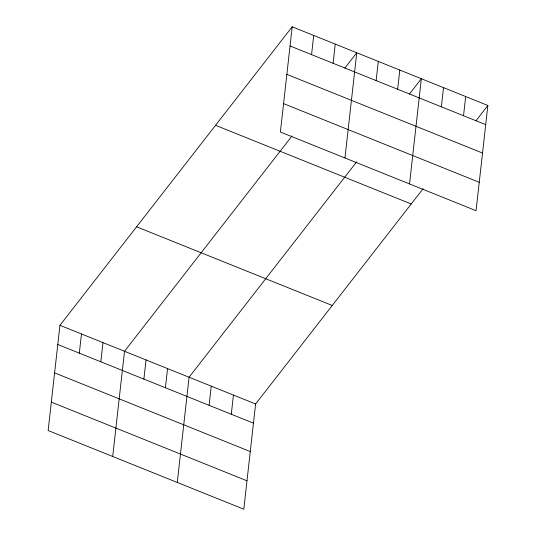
<?xml version="1.0" encoding="UTF-8"?>
<svg xmlns="http://www.w3.org/2000/svg" width="536" height="536" viewBox="0 0 536 536"><rect width="100%" height="100%" fill="white"/><g stroke="black" fill="none" stroke-linecap="round" stroke-linejoin="round"><path stroke-width="0.8" d="M292.194 26.8L280.388 132.017L476.062 210.688L487.861 105.471L292.194 26.8L59.938 325.312L48.139 430.529L243.806 509.2L255.612 403.983L423.165 188.632M79.315 353.144L81.465 333.962M100.835 361.793L102.986 342.618M112.707 456.491L124.513 351.274L292.066 135.916M143.883 379.106L146.033 359.924M165.41 387.756L167.56 368.58M177.282 482.454L189.081 377.237L356.634 161.879M209.107 405.33L211.258 386.155M231.284 414.241L233.435 395.065M311.563 54.632L313.714 35.456M333.091 63.282L335.241 44.106M344.963 157.979L356.762 52.763L344.822 68.112M376.138 80.594L378.289 61.419M397.658 89.244L399.809 70.069M409.531 183.942L421.336 78.725L409.39 94.075M441.363 106.818L443.513 87.643M463.533 115.736L465.69 96.56M475.921 120.828L487.861 105.471M290.043 45.975L485.71 124.654M286.854 74.37L482.527 153.041M283.578 103.622L479.244 182.3M215.546 125.31L411.219 203.982M136.579 226.802L332.253 305.473M59.938 325.312L255.612 403.983M57.788 344.487L253.461 423.159M54.605 372.882L250.272 451.553M51.322 402.134L246.995 480.805"/></g></svg>
